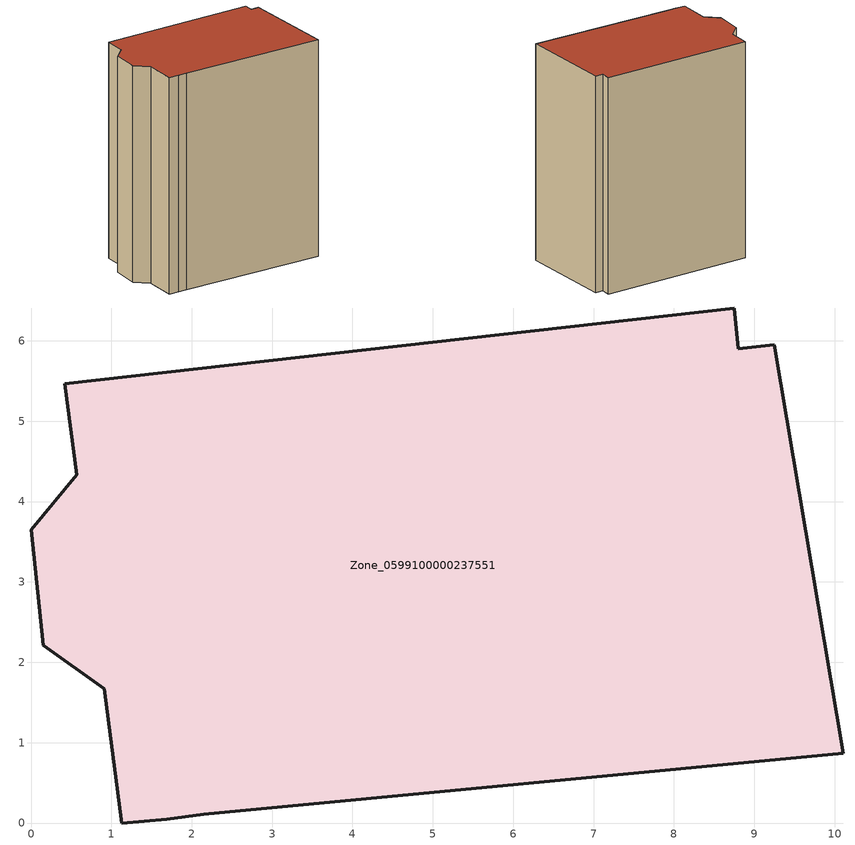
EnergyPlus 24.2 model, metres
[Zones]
Zone_0599100000237551
 floor ground (C_G): 0.15,2.21 0,3.65 0.57,4.33 0.42,5.47 8.75,6.41 8.8,5.9 9.25,5.95 10.11,0.87 2.15,0.11 1.69,0.05 1.13,0 0.91,1.67 z0
 wall outside (C_F): 0,3.65 0.15,2.21 0.91,1.67 1.13,0 1.69,0.05 2.15,0.11 10.11,0.87 9.25,5.95 8.8,5.9 8.75,6.41 0.42,5.47 0.57,4.33 0,3.65 z0:12.08
 roof outside (C_R): 8.75,6.41 0.42,5.47 0.57,4.33 0,3.65 0.15,2.21 0.91,1.67 1.13,0 1.69,0.05 2.15,0.11 10.11,0.87 9.25,5.95 8.8,5.9 z12.08
[BUILDING]
Pand.0599100000237551: North Axis=0; Terrain=City; Loads Convergence Tolerance Value=0.04; Temperature Convergence Tolerance Value=0.4; Solar Distribution=FullExterior; Maximum Number of Warmup Days=25; Minimum Number of Warmup Days=1
[Site:Location]
Rotterdam.The.Hague.AP_ZH_NLD Design_Conditions: Latitude=51.96; Longitude=4.45; Time Zone=1; Elevation=-4.5
[SITE:GROUNDTEMPERATURE:BUILDINGSURFACE]
18, 18, 18, 18, 18, 18, 18, 18, 18, 18, 18, 18
[MATERIAL] Thermal Absorptance=0.9; Solar Absorptance=0.7; Visible Absorptance=0.7
Name | Roughness | Thickness | Conductivity | Density | Specific Heat
G.TI.1946 | MediumSmooth | 0.15 | 1 | 540 | 1210
F.TI.1946 | Rough | 0.3 | 0.857143 | 1920 | 840
R.TI.1946 | MediumRough | 0.2 | 0.1 | 1500 | 1000
[CONSTRUCTION]
C_G: G.TI.1946
C_F: F.TI.1946
C_R: R.TI.1946
[ZONE]
Zone_0599100000237551: Type=1; Multiplier=1; Ceiling Height=Autocalculate; Volume=Autocalculate; Floor Area=autocalculate; Part of Total Floor Area=Yes
[ZONEINFILTRATION:DESIGNFLOWRATE]
Infil_Zone_0599100000237551: Zone or ZoneList or Space or SpaceList=Zone_0599100000237551; Schedule=AlwaysOn; Design Flow Rate Calculation Method=Flow/Area; Flow Rate per Floor Area=0.003; Constant Term Coefficient=1; Temperature Term Coefficient=0; Velocity Term Coefficient=0; Velocity Squared Term Coefficient=0
[HVACTEMPLATE:ZONE:IDEALLOADSAIRSYSTEM]
Zone_0599100000237551: Maximum Heating Supply Air Temperature=50; Minimum Cooling Supply Air Temperature=13; Maximum Heating Supply Air Humidity Ratio=0.0156; Minimum Cooling Supply Air Humidity Ratio=0.0077; Heating Limit=NoLimit; Cooling Limit=NoLimit; Dehumidification Control Type=ConstantSensibleHeatRatio; Cooling Sensible Heat Ratio=0.7; Dehumidification Setpoint=60; Humidification Control Type=None; Humidification Setpoint=30; Outdoor Air Method=None; Outdoor Air Flow Rate per Person=0.00944; Outdoor Air Flow Rate per Zone Floor Area=0; Outdoor Air Flow Rate per Zone=0; Demand Controlled Ventilation Type=None; Outdoor Air Economizer Type=NoEconomizer; Heat Recovery Type=None; Sensible Heat Recovery Effectiveness=0.7; Latent Heat Recovery Effectiveness=0.65
[ZONECONTROL:THERMOSTAT]
ThermostatControl_Zone_0599100000237551: Zone or ZoneList=Zone_0599100000237551; Control Type Schedule=DualSetpointControlType; Control 1=Thermostat_Zone_0599100000237551; Temperature Difference Between Cutout And Setpoint=0
[THERMOSTATSETPOINT:DUALSETPOINT]
Thermostat_Zone_0599100000237551: Heating Setpoint Temperature Schedule=HeatingSetpoint_Zone_0599100000237551; Cooling Setpoint Temperature Schedule=CoolingSetpoint_Zone_0599100000237551
[SCHEDULE:COMPACT]
HeatingSetpoint_Zone_0599100000237551: Through: 12/31, For: AllDays, Until: 24:00, 21
CoolingSetpoint_Zone_0599100000237551: Through: 12/31, For: AllDays, Until: 24:00, 24
DualSetpointControlType: Through: 12/31, For: AllDays, Until: 24:00, 4
AlwaysOn: Through: 12/31, For: AllDays, Until: 24:00, 1
